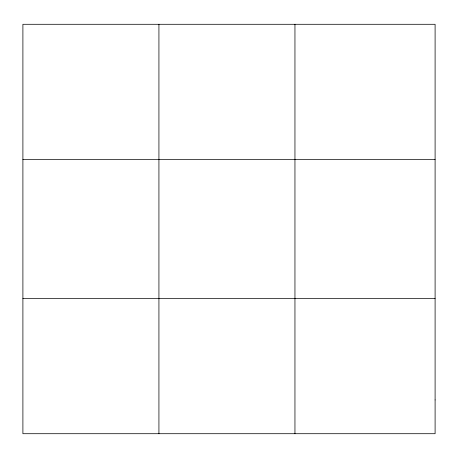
<?xml version="1.0" encoding="UTF-8"?>
<svg xmlns="http://www.w3.org/2000/svg" width="458" height="458" viewBox="0 0 458 458"><rect width="100%" height="100%" fill="white"/><g stroke="black" fill="none" stroke-linecap="round" stroke-linejoin="round"><path stroke-width="0.69" d="M158.926 433.709L158.926 24.291M294.952 433.709L294.952 24.291M22.9 159.401L435.1 159.401M22.9 298.599L435.1 298.599M435.1 399.931L435.1 433.709L22.9 433.709L22.9 24.291L435.1 24.291L435.1 399.931"/></g></svg>
